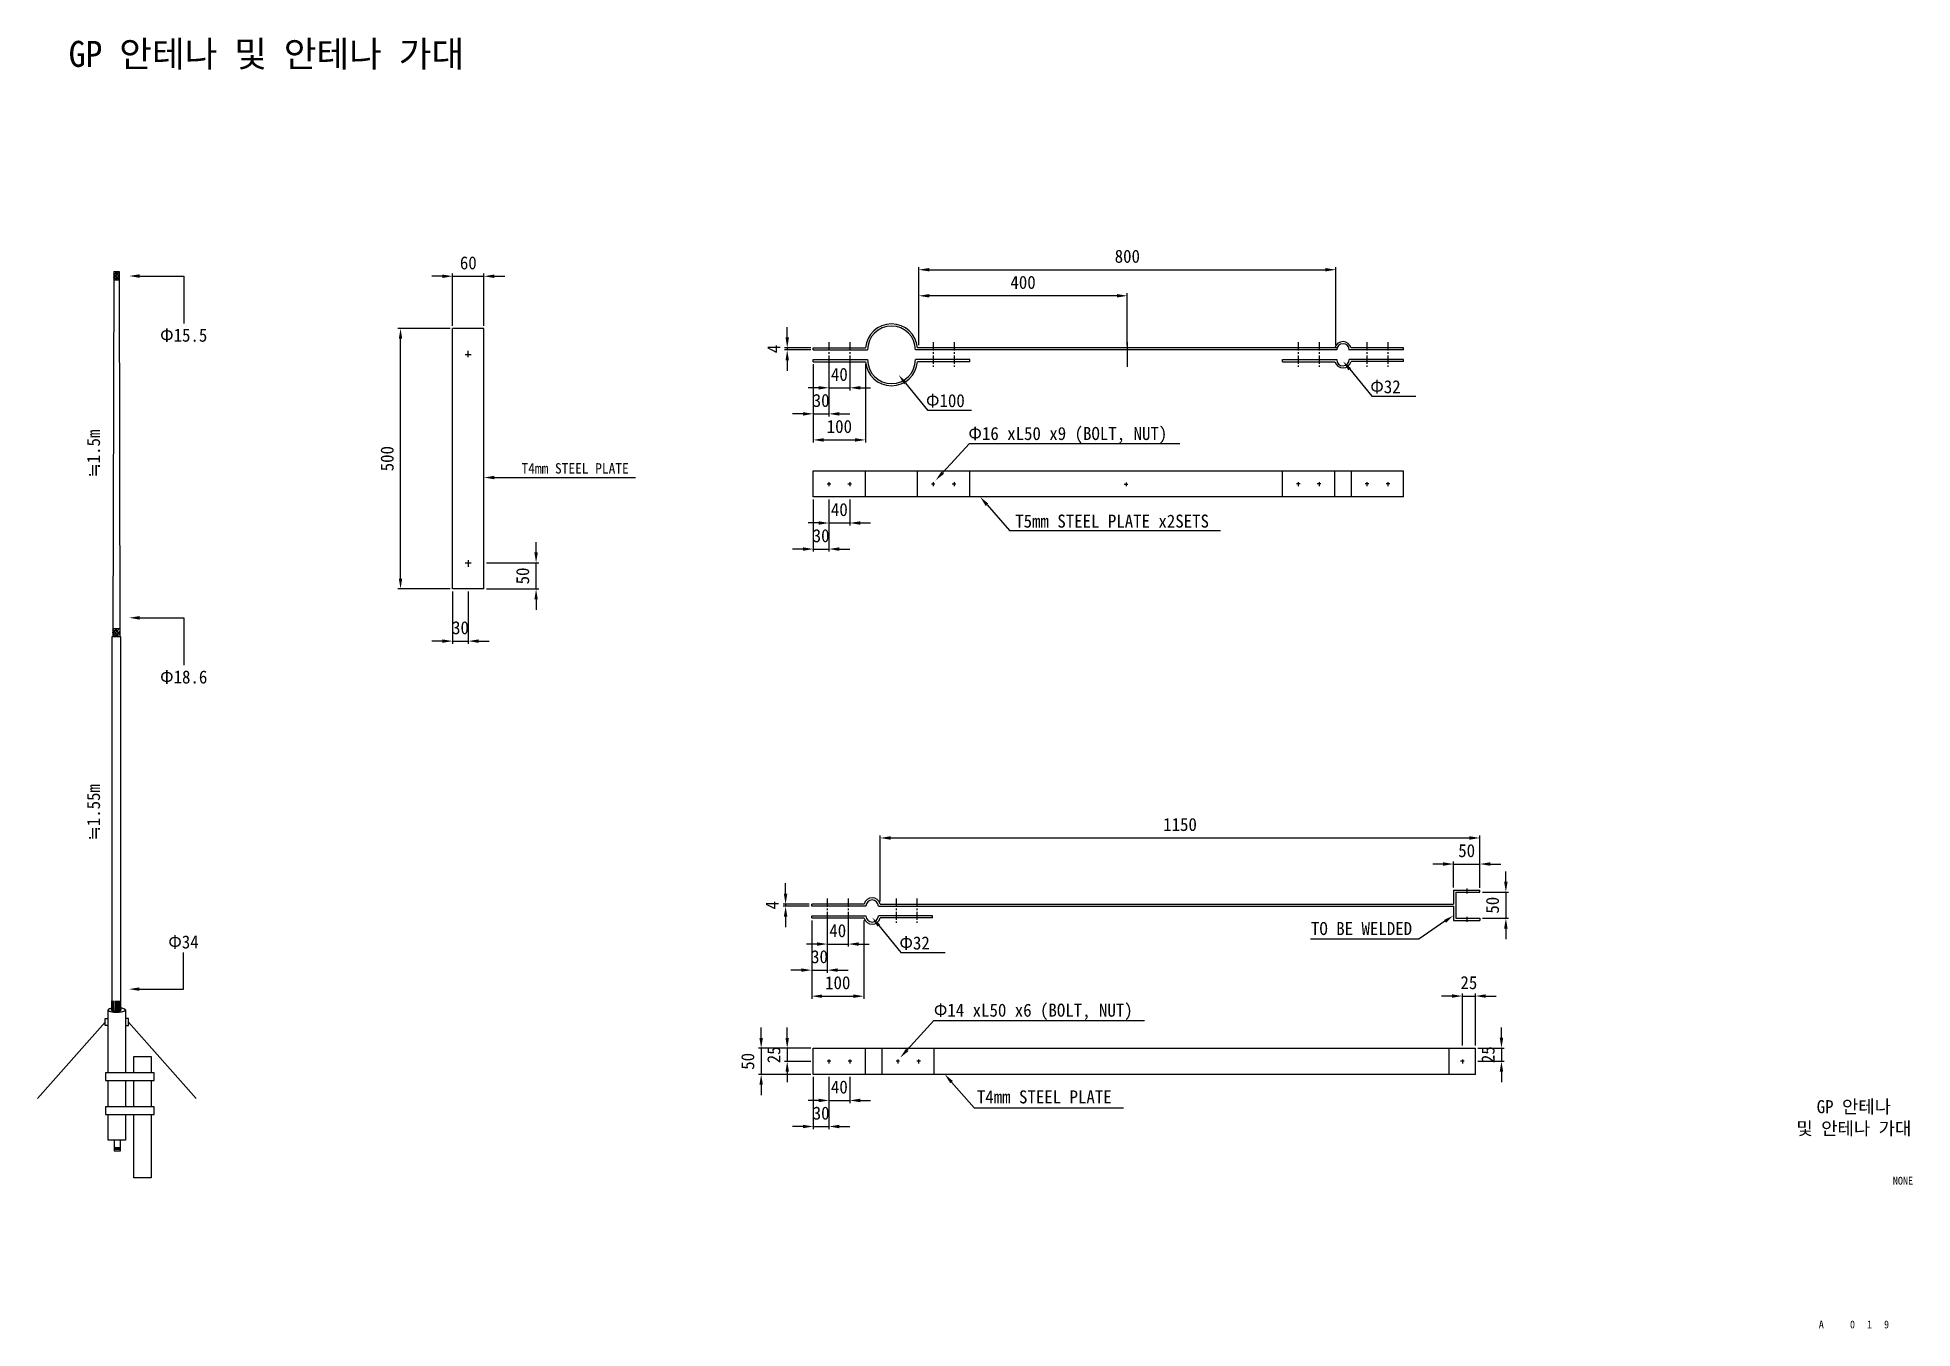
# Model space of a CAD drawing. Extents: x 41 to 401, y 14 to 261.
import ezdxf
from ezdxf.enums import TextEntityAlignment as Align

# ---------------------------------------------------------------- set-up
doc = ezdxf.new("R2010")
doc.units = 0
doc.linetypes.add('CENTER', pattern=[50.8, 31.75, -6.35, 6.35, -6.35])
doc.linetypes.add('HIDDEN', pattern=[9.525, 6.35, -3.175])
doc.layers.get('0').update_dxf_attribs({"linetype": 'CONTINUOUS'})
doc.layers.get('DEFPOINTS').update_dxf_attribs({"linetype": 'CONTINUOUS'})
for name, color, linetype in [('dim', 6, 'CONTINUOUS'), ('line', 7, 'CONTINUOUS'), ('txt', 7, 'CONTINUOUS')]:
    doc.layers.add(name, color=color, linetype=linetype)
doc.styles.add('style', font='')
doc.styles.add('style1', font='')
doc.styles.get('style').set_extended_font_data('GulimChe')
doc.styles.get('style1').set_extended_font_data('GulimChe')
doc.dimstyles.get("Standard").update_dxf_attribs({"dimtxt": 2.5, "dimasz": 2, "dimexe": 0.5, "dimexo": 0.5, "dimgap": 1, "dimtad": 0, "dimdec": 0, "dimlfac": 10, "dimrnd": 1, "dimdsep": 46, "dimtxsty": 'style1', "dimcen": 2.5, "dimclrd": 256, "dimclre": 256, "dimclrt": 256, "dimadec": 0, "dimazin": 0, "dimtfac": 1, "dimtdec": 0, "dimtix": 1, "dimtmove": 0, "dimatfit": 3, "dimfxl": 1, "dimtvp": 1, "dimtolj": 1, "dimtzin": 0, "dimlwd": -1, "dimlwe": -1, "dimarcsym": 0})

# ---------------------------------------------------------------- blocks, each defined once
blk = doc.blocks.new('*D1')
at = {"layer": 'DEFPOINTS', "color": 0, "ltscale": 0.5}
for p in [(111.07, 205.38), (121.07, 205.38), (121.07, 155.38)]:
    blk.add_point(p, dxfattribs=at)
at = {"layer": 'dim', "ltscale": 0.5}
for p, q in [((120.57, 205.38), (110.57, 205.38)), ((111.07, 157.38), (111.07, 203.38)), ((120.57, 155.38), (110.57, 155.38))]:
    blk.add_line(p, q, dxfattribs=at)
for points in [[(110.74, 203.38), (111.4, 203.38), (111.07, 205.38)], [(110.74, 157.38), (111.4, 157.38), (111.07, 155.38)]]:
    blk.add_solid(points, dxfattribs=at)
at = {"layer": 'dim', "ltscale": 0.5, "insert": (108.51, 180.38), "char_height": 2.5, "attachment_point": 5, "rotation": 90, "style": 'style1'}
blk.add_mtext('\\A1;500', dxfattribs=at)
blk = doc.blocks.new('*D2')
at = {"layer": 'DEFPOINTS', "color": 0, "ltscale": 0.5}
for p in [(127.07, 215.38), (121.07, 205.38), (127.07, 205.38)]:
    blk.add_point(p, dxfattribs=at)
at = {"layer": 'dim', "ltscale": 0.5}
for p, q in [((121.07, 205.88), (121.07, 215.88)), ((127.07, 205.88), (127.07, 215.88)), ((119.07, 215.38), (117.07, 215.38)), ((121.07, 215.38), (127.07, 215.38)), ((129.07, 215.38), (131.07, 215.38))]:
    blk.add_line(p, q, dxfattribs=at)
for points in [[(119.07, 215.71), (119.07, 215.04), (121.07, 215.38)], [(129.07, 215.71), (129.07, 215.04), (127.07, 215.38)]]:
    blk.add_solid(points, dxfattribs=at)
at = {"layer": 'dim', "ltscale": 0.5, "insert": (124.07, 217.93), "char_height": 2.5, "attachment_point": 5, "style": 'style1'}
blk.add_mtext('\\A1;60', dxfattribs=at)
blk = doc.blocks.new('*D3')
at = {"layer": 'DEFPOINTS', "color": 0, "ltscale": 0.5}
for p in [(121.07, 155.38), (124.07, 155.38), (124.07, 145.38)]:
    blk.add_point(p, dxfattribs=at)
at = {"layer": 'dim', "ltscale": 0.5}
for p, q in [((121.07, 154.88), (121.07, 144.88)), ((124.07, 154.88), (124.07, 144.88)), ((119.07, 145.38), (117.07, 145.38)), ((121.07, 145.38), (124.07, 145.38)), ((126.07, 145.38), (128.07, 145.38))]:
    blk.add_line(p, q, dxfattribs=at)
for points in [[(119.07, 145.71), (119.07, 145.04), (121.07, 145.38)], [(126.07, 145.71), (126.07, 145.04), (124.07, 145.38)]]:
    blk.add_solid(points, dxfattribs=at)
at = {"layer": 'dim', "ltscale": 0.5, "insert": (122.57, 147.93), "char_height": 2.5, "attachment_point": 5, "style": 'style1'}
blk.add_mtext('\\A1;30', dxfattribs=at)
blk = doc.blocks.new('*D4')
at = {"layer": 'DEFPOINTS', "color": 0, "ltscale": 0.5}
for p in [(127.07, 160.38), (137.07, 160.38), (127.07, 155.38)]:
    blk.add_point(p, dxfattribs=at)
at = {"layer": 'dim', "ltscale": 0.5}
for p, q in [((137.07, 162.38), (137.07, 164.38)), ((127.57, 160.38), (137.57, 160.38)), ((137.07, 155.38), (137.07, 160.38)), ((127.57, 155.38), (137.57, 155.38)), ((137.07, 153.38), (137.07, 151.38))]:
    blk.add_line(p, q, dxfattribs=at)
for points in [[(136.74, 162.38), (137.4, 162.38), (137.07, 160.38)], [(136.74, 153.38), (137.4, 153.38), (137.07, 155.38)]]:
    blk.add_solid(points, dxfattribs=at)
at = {"layer": 'dim', "ltscale": 0.5, "insert": (134.51, 157.88), "char_height": 2.5, "attachment_point": 5, "rotation": 90, "style": 'style1'}
blk.add_mtext('\\A1;50', dxfattribs=at)
blk = doc.blocks.new('*D5')
at = {"layer": 'DEFPOINTS', "color": 0, "ltscale": 0.5}
for p in [(190.24, 201.63), (185.24, 201.23), (190.24, 201.23)]:
    blk.add_point(p, dxfattribs=at)
at = {"layer": 'dim', "ltscale": 0.5}
for p, q in [((185.24, 203.63), (185.24, 205.63)), ((189.74, 201.63), (184.74, 201.63)), ((185.24, 201.63), (185.24, 201.23)), ((189.74, 201.23), (184.74, 201.23)), ((185.24, 199.23), (185.24, 197.23))]:
    blk.add_line(p, q, dxfattribs=at)
for points in [[(184.91, 203.63), (185.57, 203.63), (185.24, 201.63)], [(184.91, 199.23), (185.57, 199.23), (185.24, 201.23)]]:
    blk.add_solid(points, dxfattribs=at)
at = {"layer": 'dim', "ltscale": 0.5, "insert": (182.68, 201.43), "char_height": 2.5, "attachment_point": 5, "rotation": 90, "style": 'style1'}
blk.add_mtext('\\A1;4', dxfattribs=at)
blk = doc.blocks.new('*D6')
at = {"layer": 'DEFPOINTS', "color": 0, "ltscale": 0.5}
for p in [(193.24, 198.98), (197.24, 198.98), (197.24, 193.98)]:
    blk.add_point(p, dxfattribs=at)
at = {"layer": 'dim', "ltscale": 0.5}
for p, q in [((193.24, 198.48), (193.24, 193.48)), ((197.24, 198.48), (197.24, 193.48)), ((191.24, 193.98), (189.24, 193.98)), ((193.24, 193.98), (197.24, 193.98)), ((199.24, 193.98), (201.24, 193.98))]:
    blk.add_line(p, q, dxfattribs=at)
for points in [[(191.24, 194.31), (191.24, 193.64), (193.24, 193.98)], [(199.24, 194.31), (199.24, 193.64), (197.24, 193.98)]]:
    blk.add_solid(points, dxfattribs=at)
at = {"layer": 'dim', "ltscale": 0.5, "insert": (195.24, 196.54), "char_height": 2.5, "attachment_point": 5, "style": 'style1'}
blk.add_mtext('\\A1;40', dxfattribs=at)
blk = doc.blocks.new('*D7')
at = {"layer": 'DEFPOINTS', "color": 0, "ltscale": 0.5}
for p in [(190.24, 198.98), (193.24, 198.98), (193.24, 188.98)]:
    blk.add_point(p, dxfattribs=at)
at = {"layer": 'dim', "ltscale": 0.5}
for p, q in [((190.24, 198.48), (190.24, 188.48)), ((193.24, 198.48), (193.24, 188.48)), ((188.24, 188.98), (186.24, 188.98)), ((190.24, 188.98), (193.24, 188.98)), ((195.24, 188.98), (197.24, 188.98))]:
    blk.add_line(p, q, dxfattribs=at)
for points in [[(188.24, 189.31), (188.24, 188.64), (190.24, 188.98)], [(195.24, 189.31), (195.24, 188.64), (193.24, 188.98)]]:
    blk.add_solid(points, dxfattribs=at)
at = {"layer": 'dim', "ltscale": 0.5, "insert": (191.74, 191.53), "char_height": 2.5, "attachment_point": 5, "style": 'style1'}
blk.add_mtext('\\A1;30', dxfattribs=at)
blk = doc.blocks.new('*D8')
at = {"layer": 'DEFPOINTS', "color": 0, "ltscale": 0.5}
for p in [(190.24, 198.98), (200.24, 198.98), (200.24, 183.98)]:
    blk.add_point(p, dxfattribs=at)
at = {"layer": 'dim', "ltscale": 0.5}
for p, q in [((190.24, 198.48), (190.24, 183.48)), ((200.24, 198.48), (200.24, 183.48)), ((192.24, 183.98), (198.24, 183.98))]:
    blk.add_line(p, q, dxfattribs=at)
for points in [[(192.24, 184.31), (192.24, 183.64), (190.24, 183.98)], [(198.24, 184.31), (198.24, 183.64), (200.24, 183.98)]]:
    blk.add_solid(points, dxfattribs=at)
at = {"layer": 'dim', "ltscale": 0.5, "insert": (195.24, 186.54), "char_height": 2.5, "attachment_point": 5, "style": 'style1'}
blk.add_mtext('\\A1;100', dxfattribs=at)
blk = doc.blocks.new('*D9')
at = {"layer": 'DEFPOINTS', "color": 0, "ltscale": 0.5}
for p in [(210.47, 211.63), (210.47, 201.63), (250.47, 201.63)]:
    blk.add_point(p, dxfattribs=at)
at = {"layer": 'dim', "ltscale": 0.5}
for p, q in [((210.47, 202.13), (210.47, 212.13)), ((248.47, 211.63), (212.47, 211.63)), ((250.47, 202.13), (250.47, 212.13))]:
    blk.add_line(p, q, dxfattribs=at)
for points in [[(212.47, 211.96), (212.47, 211.3), (210.47, 211.63)], [(248.47, 211.96), (248.47, 211.3), (250.47, 211.63)]]:
    blk.add_solid(points, dxfattribs=at)
at = {"layer": 'dim', "ltscale": 0.5, "insert": (230.47, 214.19), "char_height": 2.5, "attachment_point": 5, "style": 'style1'}
blk.add_mtext('\\A1;400', dxfattribs=at)
blk = doc.blocks.new('*D10')
at = {"layer": 'DEFPOINTS', "color": 0, "ltscale": 0.5}
for p in [(290.47, 216.63), (210.47, 201.63), (290.47, 201.63)]:
    blk.add_point(p, dxfattribs=at)
at = {"layer": 'dim', "ltscale": 0.5}
for p, q in [((210.47, 202.13), (210.47, 217.13)), ((212.47, 216.63), (288.47, 216.63)), ((290.47, 202.13), (290.47, 217.13))]:
    blk.add_line(p, q, dxfattribs=at)
for points in [[(212.47, 216.96), (212.47, 216.3), (210.47, 216.63)], [(288.47, 216.96), (288.47, 216.3), (290.47, 216.63)]]:
    blk.add_solid(points, dxfattribs=at)
at = {"layer": 'dim', "ltscale": 0.5, "insert": (250.47, 219.19), "char_height": 2.5, "attachment_point": 5, "style": 'style1'}
blk.add_mtext('\\A1;800', dxfattribs=at)
blk = doc.blocks.new('*D11')
at = {"layer": 'DEFPOINTS', "color": 0, "ltscale": 0.5}
for p in [(193.24, 173.04), (197.24, 173.04), (197.24, 168.04)]:
    blk.add_point(p, dxfattribs=at)
at = {"layer": 'dim', "ltscale": 0.5}
for p, q in [((193.24, 172.54), (193.24, 167.54)), ((197.24, 172.54), (197.24, 167.54)), ((191.24, 168.04), (189.24, 168.04)), ((193.24, 168.04), (197.24, 168.04)), ((199.24, 168.04), (201.24, 168.04))]:
    blk.add_line(p, q, dxfattribs=at)
for points in [[(191.24, 168.37), (191.24, 167.7), (193.24, 168.04)], [(199.24, 168.37), (199.24, 167.7), (197.24, 168.04)]]:
    blk.add_solid(points, dxfattribs=at)
at = {"layer": 'dim', "ltscale": 0.5, "insert": (195.24, 170.6), "char_height": 2.5, "attachment_point": 5, "style": 'style1'}
blk.add_mtext('\\A1;40', dxfattribs=at)
blk = doc.blocks.new('*D12')
at = {"layer": 'DEFPOINTS', "color": 0, "ltscale": 0.5}
for p in [(190.24, 173.04), (193.24, 173.04), (193.24, 163.04)]:
    blk.add_point(p, dxfattribs=at)
at = {"layer": 'dim', "ltscale": 0.5}
for p, q in [((190.24, 172.54), (190.24, 162.54)), ((193.24, 172.54), (193.24, 162.54)), ((188.24, 163.04), (186.24, 163.04)), ((190.24, 163.04), (193.24, 163.04)), ((195.24, 163.04), (197.24, 163.04))]:
    blk.add_line(p, q, dxfattribs=at)
for points in [[(188.24, 163.37), (188.24, 162.7), (190.24, 163.04)], [(195.24, 163.37), (195.24, 162.7), (193.24, 163.04)]]:
    blk.add_solid(points, dxfattribs=at)
at = {"layer": 'dim', "ltscale": 0.5, "insert": (191.74, 165.59), "char_height": 2.5, "attachment_point": 5, "style": 'style1'}
blk.add_mtext('\\A1;30', dxfattribs=at)
blk = doc.blocks.new('*D13')
at = {"layer": 'DEFPOINTS', "color": 0, "ltscale": 0.5}
for p in [(184.93, 94.51), (189.93, 94.91), (189.93, 94.51)]:
    blk.add_point(p, dxfattribs=at)
at = {"layer": 'dim', "ltscale": 0.5}
for p, q in [((184.93, 96.91), (184.93, 98.91)), ((189.43, 94.91), (184.43, 94.91)), ((189.43, 94.51), (184.43, 94.51)), ((184.93, 94.91), (184.93, 94.51)), ((184.93, 92.51), (184.93, 90.51))]:
    blk.add_line(p, q, dxfattribs=at)
for points in [[(184.59, 96.91), (185.26, 96.91), (184.93, 94.91)], [(184.59, 92.51), (185.26, 92.51), (184.93, 94.51)]]:
    blk.add_solid(points, dxfattribs=at)
at = {"layer": 'dim', "ltscale": 0.5, "insert": (182.36, 94.71), "char_height": 2.5, "attachment_point": 5, "rotation": 90, "style": 'style1'}
blk.add_mtext('\\A1;4', dxfattribs=at)
blk = doc.blocks.new('*D15')
at = {"layer": 'DEFPOINTS', "color": 0, "ltscale": 0.5}
for p in [(189.93, 92.26), (192.93, 92.26), (192.93, 82.26)]:
    blk.add_point(p, dxfattribs=at)
at = {"layer": 'dim', "ltscale": 0.5}
for p, q in [((189.93, 91.76), (189.93, 81.76)), ((192.93, 91.76), (192.93, 81.76)), ((187.93, 82.26), (185.93, 82.26)), ((189.93, 82.26), (192.93, 82.26)), ((194.93, 82.26), (196.93, 82.26))]:
    blk.add_line(p, q, dxfattribs=at)
for points in [[(187.93, 82.59), (187.93, 81.93), (189.93, 82.26)], [(194.93, 82.59), (194.93, 81.93), (192.93, 82.26)]]:
    blk.add_solid(points, dxfattribs=at)
at = {"layer": 'dim', "ltscale": 0.5, "insert": (191.43, 84.82), "char_height": 2.5, "attachment_point": 5, "style": 'style1'}
blk.add_mtext('\\A1;30', dxfattribs=at)
blk = doc.blocks.new('*D14')
at = {"layer": 'DEFPOINTS', "color": 0, "ltscale": 0.5}
for p in [(192.93, 92.26), (196.93, 92.26), (196.93, 87.26)]:
    blk.add_point(p, dxfattribs=at)
at = {"layer": 'dim', "ltscale": 0.5}
for p, q in [((192.93, 91.76), (192.93, 86.76)), ((196.93, 91.76), (196.93, 86.76)), ((190.93, 87.26), (188.93, 87.26)), ((192.93, 87.26), (196.93, 87.26)), ((198.93, 87.26), (200.93, 87.26))]:
    blk.add_line(p, q, dxfattribs=at)
for points in [[(190.93, 87.59), (190.93, 86.93), (192.93, 87.26)], [(198.93, 87.59), (198.93, 86.93), (196.93, 87.26)]]:
    blk.add_solid(points, dxfattribs=at)
at = {"layer": 'dim', "ltscale": 0.5, "insert": (194.93, 89.82), "char_height": 2.5, "attachment_point": 5, "style": 'style1'}
blk.add_mtext('\\A1;40', dxfattribs=at)
blk = doc.blocks.new('*D16')
at = {"layer": 'DEFPOINTS', "color": 0, "ltscale": 0.5}
for p in [(189.93, 92.26), (199.93, 92.26), (199.93, 77.26)]:
    blk.add_point(p, dxfattribs=at)
at = {"layer": 'dim', "ltscale": 0.5}
for p, q in [((189.93, 91.76), (189.93, 76.76)), ((199.93, 91.76), (199.93, 76.76)), ((191.93, 77.26), (197.93, 77.26))]:
    blk.add_line(p, q, dxfattribs=at)
for points in [[(191.93, 77.59), (191.93, 76.93), (189.93, 77.26)], [(197.93, 77.59), (197.93, 76.93), (199.93, 77.26)]]:
    blk.add_solid(points, dxfattribs=at)
at = {"layer": 'dim', "ltscale": 0.5, "insert": (194.93, 79.83), "char_height": 2.5, "attachment_point": 5, "style": 'style1'}
blk.add_mtext('\\A1;100', dxfattribs=at)
blk = doc.blocks.new('*D17')
at = {"layer": 'DEFPOINTS', "color": 0, "ltscale": 0.5}
for p in [(318.08, 107.61), (318.08, 97.52), (203.08, 94.91)]:
    blk.add_point(p, dxfattribs=at)
at = {"layer": 'dim', "ltscale": 0.5}
for p, q in [((203.08, 95.41), (203.08, 108.11)), ((318.08, 98.02), (318.08, 108.11)), ((205.08, 107.61), (316.08, 107.61))]:
    blk.add_line(p, q, dxfattribs=at)
for points in [[(205.08, 107.95), (205.08, 107.28), (203.08, 107.61)], [(316.08, 107.95), (316.08, 107.28), (318.08, 107.61)]]:
    blk.add_solid(points, dxfattribs=at)
at = {"layer": 'dim', "ltscale": 0.5, "insert": (260.58, 110.18), "char_height": 2.5, "attachment_point": 5, "style": 'style1'}
blk.add_mtext('\\A1;1150', dxfattribs=at)
blk = doc.blocks.new('*D18')
at = {"layer": 'DEFPOINTS', "color": 0, "ltscale": 0.5}
for p in [(318.08, 102.61), (313.05, 97.61), (318.08, 97.61)]:
    blk.add_point(p, dxfattribs=at)
at = {"layer": 'dim', "ltscale": 0.5}
for p, q in [((311.05, 102.61), (309.05, 102.61)), ((313.05, 98.11), (313.05, 103.11)), ((313.05, 102.61), (318.08, 102.61)), ((318.08, 98.11), (318.08, 103.11)), ((320.08, 102.61), (322.08, 102.61))]:
    blk.add_line(p, q, dxfattribs=at)
for points in [[(311.05, 102.95), (311.05, 102.28), (313.05, 102.61)], [(320.08, 102.95), (320.08, 102.28), (318.08, 102.61)]]:
    blk.add_solid(points, dxfattribs=at)
at = {"layer": 'dim', "ltscale": 0.5, "insert": (315.56, 105.17), "char_height": 2.5, "attachment_point": 5, "style": 'style1'}
blk.add_mtext('\\A1;50', dxfattribs=at)
blk = doc.blocks.new('*D19')
at = {"layer": 'DEFPOINTS', "color": 0, "ltscale": 0.5}
for p in [(318.08, 97.21), (318.08, 92.21), (323.08, 92.21)]:
    blk.add_point(p, dxfattribs=at)
at = {"layer": 'dim', "ltscale": 0.5}
for p, q in [((323.08, 99.21), (323.08, 101.21)), ((318.58, 97.21), (323.58, 97.21)), ((323.08, 97.21), (323.08, 92.21)), ((318.58, 92.21), (323.58, 92.21)), ((323.08, 90.21), (323.08, 88.21))]:
    blk.add_line(p, q, dxfattribs=at)
for points in [[(322.74, 99.21), (323.41, 99.21), (323.08, 97.21)], [(322.74, 90.21), (323.41, 90.21), (323.08, 92.21)]]:
    blk.add_solid(points, dxfattribs=at)
at = {"layer": 'dim', "ltscale": 0.5, "insert": (320.52, 94.71), "char_height": 2.5, "attachment_point": 5, "rotation": 90, "style": 'style1'}
blk.add_mtext('\\A1;50', dxfattribs=at)
blk = doc.blocks.new('*D21')
at = {"layer": 'DEFPOINTS', "color": 0, "ltscale": 0.5}
for p in [(193.24, 62.26), (197.24, 62.26), (197.24, 57.26)]:
    blk.add_point(p, dxfattribs=at)
at = {"layer": 'dim', "ltscale": 0.5}
for p, q in [((193.24, 61.76), (193.24, 56.76)), ((197.24, 61.76), (197.24, 56.76)), ((191.24, 57.26), (189.24, 57.26)), ((193.24, 57.26), (197.24, 57.26)), ((199.24, 57.26), (201.24, 57.26))]:
    blk.add_line(p, q, dxfattribs=at)
for points in [[(191.24, 57.59), (191.24, 56.92), (193.24, 57.26)], [(199.24, 57.59), (199.24, 56.92), (197.24, 57.26)]]:
    blk.add_solid(points, dxfattribs=at)
at = {"layer": 'dim', "ltscale": 0.5, "insert": (195.24, 59.82), "char_height": 2.5, "attachment_point": 5, "style": 'style1'}
blk.add_mtext('\\A1;40', dxfattribs=at)
blk = doc.blocks.new('*D20')
at = {"layer": 'DEFPOINTS', "color": 0, "ltscale": 0.5}
for p in [(190.24, 62.26), (193.24, 62.26), (193.24, 52.26)]:
    blk.add_point(p, dxfattribs=at)
at = {"layer": 'dim', "ltscale": 0.5}
for p, q in [((190.24, 61.76), (190.24, 51.76)), ((193.24, 61.76), (193.24, 51.76)), ((188.24, 52.26), (186.24, 52.26)), ((190.24, 52.26), (193.24, 52.26)), ((195.24, 52.26), (197.24, 52.26))]:
    blk.add_line(p, q, dxfattribs=at)
for points in [[(188.24, 52.59), (188.24, 51.92), (190.24, 52.26)], [(195.24, 52.59), (195.24, 51.92), (193.24, 52.26)]]:
    blk.add_solid(points, dxfattribs=at)
at = {"layer": 'dim', "ltscale": 0.5, "insert": (191.74, 54.81), "char_height": 2.5, "attachment_point": 5, "style": 'style1'}
blk.add_mtext('\\A1;30', dxfattribs=at)
blk = doc.blocks.new('*D22')
at = {"layer": 'DEFPOINTS', "color": 0, "ltscale": 0.5}
for p in [(185.24, 64.76), (190.24, 67.26), (190.24, 64.76)]:
    blk.add_point(p, dxfattribs=at)
at = {"layer": 'dim', "ltscale": 0.5}
for p, q in [((185.24, 69.26), (185.24, 71.26)), ((189.74, 67.26), (184.74, 67.26)), ((189.74, 64.76), (184.74, 64.76)), ((185.24, 67.26), (185.24, 64.76)), ((185.24, 62.76), (185.24, 60.76))]:
    blk.add_line(p, q, dxfattribs=at)
for points in [[(184.91, 69.26), (185.57, 69.26), (185.24, 67.26)], [(184.91, 62.76), (185.57, 62.76), (185.24, 64.76)]]:
    blk.add_solid(points, dxfattribs=at)
at = {"layer": 'dim', "ltscale": 0.5, "insert": (182.68, 66.01), "char_height": 2.5, "attachment_point": 5, "rotation": 90, "style": 'style1'}
blk.add_mtext('\\A1;25', dxfattribs=at)
blk = doc.blocks.new('*D23')
at = {"layer": 'DEFPOINTS', "color": 0, "ltscale": 0.5}
for p in [(190.24, 67.26), (180.24, 62.26), (190.24, 62.26)]:
    blk.add_point(p, dxfattribs=at)
at = {"layer": 'dim', "ltscale": 0.5}
for p, q in [((180.24, 69.26), (180.24, 71.26)), ((189.74, 67.26), (179.74, 67.26)), ((180.24, 67.26), (180.24, 62.26)), ((189.74, 62.26), (179.74, 62.26)), ((180.24, 60.26), (180.24, 58.26))]:
    blk.add_line(p, q, dxfattribs=at)
for points in [[(179.91, 69.26), (180.57, 69.26), (180.24, 67.26)], [(179.91, 60.26), (180.57, 60.26), (180.24, 62.26)]]:
    blk.add_solid(points, dxfattribs=at)
at = {"layer": 'dim', "ltscale": 0.5, "insert": (177.68, 64.76), "char_height": 2.5, "attachment_point": 5, "rotation": 90, "style": 'style1'}
blk.add_mtext('\\A1;50', dxfattribs=at)
blk = doc.blocks.new('*D24')
at = {"layer": 'DEFPOINTS', "color": 0, "ltscale": 0.5}
for p in [(317.23, 77.28), (314.73, 67.28), (317.23, 67.28)]:
    blk.add_point(p, dxfattribs=at)
at = {"layer": 'dim', "ltscale": 0.5}
for p, q in [((312.73, 77.28), (310.73, 77.28)), ((314.73, 67.78), (314.73, 77.78)), ((314.73, 77.28), (317.23, 77.28)), ((317.23, 67.78), (317.23, 77.78)), ((319.23, 77.28), (321.23, 77.28))]:
    blk.add_line(p, q, dxfattribs=at)
for points in [[(312.73, 77.62), (312.73, 76.95), (314.73, 77.28)], [(319.23, 77.62), (319.23, 76.95), (317.23, 77.28)]]:
    blk.add_solid(points, dxfattribs=at)
at = {"layer": 'dim', "ltscale": 0.5, "insert": (315.98, 79.84), "char_height": 2.5, "attachment_point": 5, "style": 'style1'}
blk.add_mtext('\\A1;25', dxfattribs=at)
blk = doc.blocks.new('*D25')
at = {"layer": 'DEFPOINTS', "color": 0, "ltscale": 0.5}
for p in [(317.23, 67.28), (317.23, 64.77), (322.23, 64.77)]:
    blk.add_point(p, dxfattribs=at)
at = {"layer": 'dim', "ltscale": 0.5}
for p, q in [((322.23, 69.28), (322.23, 71.28)), ((317.73, 67.28), (322.73, 67.28)), ((317.73, 64.77), (322.73, 64.77)), ((322.23, 67.28), (322.23, 64.77)), ((322.23, 62.77), (322.23, 60.77))]:
    blk.add_line(p, q, dxfattribs=at)
for points in [[(321.9, 69.28), (322.56, 69.28), (322.23, 67.28)], [(321.9, 62.77), (322.56, 62.77), (322.23, 64.77)]]:
    blk.add_solid(points, dxfattribs=at)
at = {"layer": 'dim', "ltscale": 0.5, "insert": (319.67, 66.03), "char_height": 2.5, "attachment_point": 5, "rotation": 90, "style": 'style1'}
blk.add_mtext('\\A1;25', dxfattribs=at)

msp = doc.modelspace()

# ---------------------------------------------------------------- linework, layer by layer
for p, q in [((190.24, 178.06), (303.44, 178.06)), ((190.24, 173.04), (190.24, 178.04)), ((220.24, 173.04), (220.24, 178.04)), ((280.24, 173.04), (280.24, 178.04)), ((303.44, 173.04), (303.44, 178.06)), ((303.44, 173.04), (190.24, 173.04)), ((192.88, 175.54), (193.58, 175.54)), ((193.24, 175.85), (193.24, 175.12)), ((196.88, 175.54), (197.58, 175.54)), ((197.24, 175.85), (197.24, 175.12)), ((212.88, 175.54), (213.58, 175.54)), ((213.24, 175.85), (213.24, 175.12)), ((216.88, 175.54), (217.58, 175.54)), ((217.24, 175.85), (217.24, 175.12)), ((249.88, 175.5), (250.58, 175.5)), ((250.24, 175.82), (250.24, 175.09)), ((283.6, 175.54), (282.91, 175.54)), ((283.24, 175.85), (283.24, 175.12)), ((287.6, 175.54), (286.91, 175.54)), ((287.24, 175.85), (287.24, 175.12)), ((296.8, 175.54), (296.11, 175.54)), ((296.44, 175.85), (296.44, 175.12)), ((300.8, 175.54), (300.11, 175.54)), ((300.44, 175.85), (300.44, 175.12)), ((313.05, 97.61), (318.08, 97.61)), ((313.05, 97.61), (313.05, 94.91)), ((313.45, 97.21), (318.08, 97.21)), ((313.45, 97.21), (313.45, 92.21)), ((315.58, 97.9), (315.58, 96.95)), ((318.08, 98.21), (318.08, 100)), ((318.08, 97.21), (318.08, 97.61)), ((313.05, 94.51), (313.05, 91.81)), ((313.05, 91.81), (318.08, 91.81)), ((313.45, 92.21), (318.08, 92.21)), ((315.58, 92.48), (315.58, 91.53)), ((318.08, 92.21), (318.08, 91.81)), ((190.24, 67.28), (317.23, 67.28)), ((190.24, 62.26), (190.24, 67.26)), ((193.6, 64.78), (192.91, 64.78)), ((193.24, 65.1), (193.24, 64.37)), ((197.6, 64.78), (196.91, 64.78)), ((197.24, 65.1), (197.24, 64.37)), ((206.8, 64.78), (206.11, 64.78)), ((206.44, 65.1), (206.44, 64.37)), ((210.8, 64.78), (210.11, 64.78)), ((210.44, 65.1), (210.44, 64.37)), ((213.44, 62.28), (213.44, 67.31)), ((315.09, 64.78), (314.39, 64.78)), ((314.73, 65.1), (314.73, 64.37)), ((317.23, 62.26), (317.23, 67.28)), ((317.23, 62.26), (190.24, 62.26)), ((221.07, 55.82), (249.71, 55.82)), ((63.25, 42.44), (59.9, 42.44))]:
    msp.add_line(p, q)
at = {"linetype": 'HIDDEN'}
for p, q in [((200.24, 173.04), (200.24, 178.04)), ((210.24, 173.04), (210.24, 178.04)), ((290.24, 173.04), (290.24, 178.04)), ((293.44, 173.04), (293.44, 178.04)), ((200.24, 62.28), (200.24, 67.28)), ((203.44, 62.28), (203.44, 67.28)), ((312.23, 62.26), (312.23, 67.28))]:
    msp.add_line(p, q, dxfattribs=at)
at = {"layer": 'dim', "ltscale": 0.5}
for p, q in [((61.02, 215.42), (69.48, 215.42)), ((207.9, 194.86), (212.15, 189.68)), ((293.12, 197.53), (297.37, 192.34)), ((297.37, 192.34), (305.83, 192.34)), ((212.15, 189.68), (220.61, 189.68)), ((215.06, 177.7), (220.18, 183.32)), ((220.18, 183.32), (260.54, 183.32)), ((129.07, 176.76), (156.15, 176.76)), ((223.56, 171.53), (227.87, 166.57)), ((227.87, 166.57), (268.36, 166.57)), ((61.02, 149.85), (69.48, 149.85)), ((202.8, 90.81), (207.05, 85.63)), ((311.4, 91.62), (306.41, 88.18)), ((306.41, 88.18), (285.59, 88.18)), ((207.05, 85.63), (215.51, 85.63)), ((60.99, 78.62), (69.44, 78.62)), ((208.26, 66.95), (213.38, 72.57)), ((213.38, 72.57), (253.74, 72.57)), ((216.76, 60.77), (221.07, 55.82))]:
    msp.add_line(p, q, dxfattribs=at)
at = {"layer": 'dim'}
for p, q in [((69.48, 215.42), (69.48, 206.32)), ((69.48, 149.85), (69.48, 140.75)), ((69.44, 78.62), (69.44, 85.67))]:
    msp.add_line(p, q, dxfattribs=at)
at = {"layer": 'dim', "color": 0, "ltscale": 0.5}
for p, q in [((303.44, 201.23), (303.44, 201.63)), ((220.24, 198.98), (220.24, 199.38)), ((280.24, 198.98), (280.24, 199.38)), ((303.44, 199), (303.44, 199.4)), ((189.93, 94.51), (189.93, 94.91)), ((202.73, 94.51), (313.05, 94.51)), ((203.08, 94.91), (313.05, 94.91)), ((189.93, 92.26), (189.93, 92.66)), ((213.13, 92.28), (213.13, 92.68))]:
    msp.add_line(p, q, dxfattribs=at)
for centre, radius, start, end in [((205.24, 201.23), 5, 4.5886, 175.4114), ((205.24, 201.23), 4.6, 360, 180), ((291.84, 201.24), 1.6, 14.011, 165.0562), ((291.84, 201.24), 1.2, 359.3979, 179.3979), ((205.24, 199.38), 5, 184.5886, 355.4114), ((205.24, 199.38), 4.6, 180, 0), ((291.84, 199.39), 1.6, 194.9438, 345.989), ((291.84, 199.39), 1.2, 180.6021, 0.6021), ((201.53, 94.53), 1.6, 14.011, 165.0562), ((201.53, 94.53), 1.2, 359.3979, 179.3979), ((201.53, 92.67), 1.6, 194.9438, 345.989), ((201.53, 92.67), 1.2, 180.6021, 0.6021)]:
    msp.add_arc(centre, radius, start, end, dxfattribs=at)
at = {"layer": 'dim', "ltscale": 0.5}
for points in [[(61.02, 215.08), (61.02, 215.75), (59.02, 215.42)], [(292.86, 197.31), (293.38, 197.74), (291.85, 199.07)], [(207.64, 194.65), (208.16, 195.07), (206.63, 196.41)], [(129.07, 176.43), (129.07, 177.09), (127.07, 176.76)], [(215.3, 177.47), (214.81, 177.92), (213.71, 176.22)], [(223.31, 171.31), (223.81, 171.75), (222.25, 173.04)], [(61.02, 149.51), (61.02, 150.18), (59.02, 149.85)], [(202.55, 90.6), (203.06, 91.02), (201.54, 92.36)], [(311.21, 91.89), (311.59, 91.34), (313.05, 92.75)], [(60.99, 78.28), (60.99, 78.95), (58.99, 78.62)], [(208.5, 66.72), (208.01, 67.17), (206.91, 65.47)], [(216.51, 60.55), (217.01, 60.99), (215.45, 62.28)]]:
    msp.add_solid(points, dxfattribs=at)
at = {"layer": 'line'}
for p, q in [((56.06, 216.32), (55.89, 146.25)), ((56.05, 215.02), (57.11, 216.27)), ((56.05, 214.94), (57.12, 216.21)), ((56.06, 215.57), (56.72, 216.31)), ((56.06, 216.31), (57.11, 216.31)), ((57.01, 214.67), (56.06, 215.85)), ((56.07, 215.65), (56.65, 216.31)), ((57.08, 214.67), (56.07, 215.92)), ((57.13, 215.33), (56.36, 216.31)), ((57.13, 215.39), (56.42, 216.31)), ((57.12, 216.31), (57.22, 146.28)), ((56.56, 214.67), (56.06, 215.32)), ((56.5, 214.67), (56.06, 215.25)), ((56.06, 214.67), (57.12, 214.67)), ((56.4, 214.67), (57.12, 215.5)), ((56.47, 214.67), (57.12, 215.43)), ((121.07, 155.38), (121.07, 205.38)), ((127.07, 205.38), (121.07, 205.38)), ((127.07, 155.38), (127.07, 205.38)), ((190.24, 201.63), (200.26, 201.63)), ((190.24, 201.23), (190.24, 201.63)), ((290.71, 201.63), (210.22, 201.63)), ((303.44, 201.63), (293.39, 201.63)), ((123.45, 200.38), (124.64, 200.38)), ((124.07, 199.83), (124.07, 201.09)), ((190.24, 201.23), (200.64, 201.23)), ((190.24, 198.98), (190.24, 199.38)), ((190.24, 199.38), (200.64, 199.38)), ((190.24, 198.98), (200.26, 198.98)), ((290.64, 201.23), (209.84, 201.23)), ((220.24, 199.38), (209.84, 199.38)), ((220.24, 198.98), (210.22, 198.98)), ((280.24, 199.38), (290.64, 199.38)), ((280.24, 198.98), (290.29, 198.98)), ((303.44, 201.23), (293.04, 201.23)), ((303.44, 199.4), (293.04, 199.4)), ((303.44, 199), (293.39, 199)), ((123.45, 160.38), (124.64, 160.38)), ((124.07, 160.92), (124.07, 159.66)), ((127.07, 155.38), (121.07, 155.38)), ((55.9, 146.93), (56.7, 147.81)), ((55.9, 146.39), (57.19, 147.8)), ((55.9, 146.46), (57.14, 147.8)), ((56.98, 146.26), (55.9, 147.55)), ((55.91, 147.81), (57.19, 147.81)), ((55.91, 147.01), (56.63, 147.81)), ((57.03, 146.26), (55.91, 147.61)), ((57.21, 146.64), (56.28, 147.8)), ((57.22, 146.71), (56.33, 147.8)), ((55.69, 146.23), (55.69, 76.22)), ((57.45, 146.23), (55.71, 146.23)), ((57.42, 146.23), (55.77, 146.23)), ((56.55, 146.26), (55.89, 147)), ((56.49, 146.26), (55.89, 146.93)), ((56.39, 146.26), (57.21, 147.21)), ((56.46, 146.26), (57.21, 147.14)), ((57.44, 76.2), (57.44, 146.23)), ((199.98, 94.91), (189.93, 94.91)), ((200.33, 94.51), (189.93, 94.51)), ((189.93, 92.66), (200.33, 92.66)), ((189.93, 92.26), (199.98, 92.26)), ((213.13, 92.68), (202.73, 92.68)), ((213.13, 92.28), (203.08, 92.28)), ((55.68, 74.56), (55.68, 76.36)), ((55.83, 74.49), (55.83, 76.36)), ((56.1, 74.47), (56.1, 76.36)), ((56.39, 74.44), (56.39, 76.36)), ((56.52, 74.43), (56.52, 76.36)), ((56.81, 74.45), (56.81, 76.36)), ((56.94, 74.45), (56.94, 76.36)), ((57.15, 74.48), (57.15, 76.36)), ((57.43, 74.63), (57.43, 76.36)), ((54.41, 72.26), (41.44, 57.66)), ((54.39, 72.98), (54.94, 72.98)), ((54.39, 71.65), (54.39, 72.98)), ((54.97, 62.53), (54.97, 74.61)), ((58.32, 74.61), (58.32, 62.53)), ((58.9, 72.98), (58.35, 72.98)), ((58.9, 71.65), (58.9, 72.98)), ((58.91, 72.26), (71.88, 57.66)), ((54.94, 71.65), (54.39, 71.65)), ((58.35, 71.65), (58.9, 71.65)), ((59.9, 65.72), (63.25, 65.72)), ((59.9, 62.53), (59.9, 65.72)), ((63.25, 65.72), (63.25, 62.53)), ((63.84, 62.53), (54.5, 62.53)), ((54.5, 62.53), (54.5, 61.08)), ((63.84, 61.07), (63.84, 62.53)), ((54.5, 61.08), (54.96, 61.08)), ((54.63, 61.07), (63.84, 61.07)), ((54.97, 56), (54.97, 61.07)), ((58.32, 61.07), (58.32, 56)), ((59.9, 56), (59.9, 61.07)), ((63.25, 61.07), (63.25, 56)), ((63.84, 56), (54.5, 56)), ((54.5, 56), (54.5, 54.54)), ((54.5, 54.55), (63.84, 54.55)), ((54.97, 49.65), (54.97, 54.55)), ((58.32, 54.55), (58.32, 49.65)), ((59.9, 42.44), (59.9, 54.55)), ((63.25, 54.55), (63.25, 42.44)), ((63.84, 54.55), (63.84, 56)), ((58.32, 49.65), (54.97, 49.65)), ((56.14, 49.64), (56.14, 47.62)), ((56.14, 47.62), (57.39, 47.62)), ((56.15, 48.21), (57.4, 48.21)), ((56.15, 48.05), (57.4, 48.05)), ((56.15, 47.89), (57.4, 47.89)), ((57.39, 47.62), (57.39, 49.64))]:
    msp.add_line(p, q, dxfattribs=at)
at = {"layer": 'line', "linetype": 'CENTER', "ltscale": 0.05}
for p, q in [((193.24, 202.7), (193.24, 198)), ((197.24, 202.7), (197.24, 198)), ((213.24, 202.7), (213.24, 198)), ((217.24, 202.7), (217.24, 198)), ((283.24, 202.7), (283.24, 198)), ((287.24, 202.7), (287.24, 198)), ((296.44, 202.73), (296.44, 198.02)), ((300.44, 202.73), (300.44, 198.02)), ((192.93, 95.99), (192.93, 91.28)), ((196.93, 95.99), (196.93, 91.28)), ((206.13, 96.01), (206.13, 91.31)), ((210.13, 96.01), (210.13, 91.31))]:
    msp.add_line(p, q, dxfattribs=at)
at = {"layer": 'line', "linetype": 'HIDDEN'}
msp.add_line((250.47, 202.7), (250.47, 198), dxfattribs=at)
at = {"layer": 'line'}
for points in [[(55.58, 74.93, 0.009295), (55.45, 74.9, 0.075023), (55.04, 74.73, 0.261904), (54.97, 74.61, 0.261904), (55.04, 74.49, 0.075023), (55.45, 74.32, 0.035701), (55.94, 74.23, 0.025986), (56.62, 74.2, 0.025986)], [(55.54, 74.75, 0.192891), (55.6, 74.63, 0.097256), (55.83, 74.48, 0.056022), (56.13, 74.45, 0.041168), (56.53, 74.42, 0.041875)], [(55.94, 74.99, 0.000609), (55.93, 74.99, 0.075023)], [(56.22, 74.99, 0.000609), (56.21, 74.99, 0.075023)], [(56.5, 74.99, 0.000609), (56.49, 74.99, 0.075023)], [(56.53, 74.42, 0.041168), (56.93, 74.45, 0.056022), (57.22, 74.48, 0.097256), (57.46, 74.63, 0.19364), (57.51, 74.75, 0.206634)], [(56.62, 74.2, 0.025986), (57.3, 74.23, 0.035701), (57.78, 74.32, 0.07122), (58.22, 74.49, 0.261904), (58.29, 74.61, 0.261904), (58.22, 74.73, 0.07122), (57.78, 74.9, 0.019171), (57.52, 74.96, 0.025986)], [(56.78, 74.99, 0.000609), (56.77, 74.99, 0.075023)], [(56.92, 74.99, 0.000609), (56.91, 74.99, 0.075023)], [(57.2, 74.99, 0.000609), (57.19, 74.99, 0.075023)], [(57.46, 74.97, 0.000136), (57.46, 74.97, 0.025986)], [(57.48, 74.99, 0.000609), (57.47, 74.99, 0.075023)]]:
    msp.add_lwpolyline(points, format="xyb", dxfattribs=at)
for p in [(55.9, 147), (57.22, 147.11)]:
    msp.add_point(p, dxfattribs=at)

# ---------------------------------------------------------------- texts
at = {"style": 'style'}
for s, p in [('NONE', (399.24, 41.86)), ('A', (383.58, 14.28)), ('0', (389.56, 14.28)), ('1', (392.82, 14.28)), ('9', (396.09, 14.28))]:
    msp.add_text(s, height=1.5, dxfattribs=at).set_placement(p, align=Align.MIDDLE_CENTER)
at = {"insert": (389.82, 53.85), "char_height": 2.5, "width": 34.7927, "attachment_point": 5, "style": 'style'}
msp.add_mtext('GP 안테나\\P및 안테나 가대', dxfattribs=at)
at = {"layer": 'dim', "style": 'style1'}
for s, p in [('Φ15.5', (69.48, 205.32)), ('Φ18.6', (69.48, 139.75))]:
    msp.add_text(s, height=2.5, dxfattribs=at).set_placement(p, align=Align.TOP_CENTER)
at = {"layer": 'dim', "ltscale": 0.5, "style": 'style1'}
for s, height, p in [('Φ32', 2.5, (297.07, 192.93)), ('Φ100', 2.5, (211.85, 190.27)), ('Φ16 xL50 x9 (BOLT, NUT)', 2.5, (219.99, 183.96)), ('T4mm STEEL PLATE', 1.9892, (134.27, 177.53)), ('T5mm STEEL PLATE x2SETS', 2.5, (228.97, 167.15)), ('Φ32', 2.5, (206.76, 86.22))]:
    msp.add_text(s, height=height, dxfattribs=at).set_placement(p)
at = {"layer": 'dim', "style": 'style1'}
for s, p in [('TO BE WELDED', (285.7, 88.99)), ('Φ14 xL50 x6 (BOLT, NUT)', (213.36, 73.33)), ('T4mm STEEL PLATE', (221.62, 56.69))]:
    msp.add_text(s, height=2.5, dxfattribs=at).set_placement(p)
msp.add_text('Φ34', height=2.5, dxfattribs=at).set_placement((69.44, 85.67), align=Align.BOTTOM_CENTER)
at = {"layer": 'txt', "style": 'style1'}
msp.add_text('GP 안테나 및 안테나 가대', height=5, dxfattribs=at).set_placement((47.42, 255.54))
for s, p in [('≒1.5m', (53.43, 176.75)), ('≒1.55m', (53.43, 107.14))]:
    msp.add_text(s, height=2.5, rotation=90, dxfattribs=at).set_placement(p)

# ---------------------------------------------------------------- dimensions: what is measured, and where the dimension line sits
at = {"layer": 'dim', "color": 0, "ltscale": 0.5}
for base, p1, p2, picture, middle in [((127.07, 215.38), (121.07, 205.38), (127.07, 205.38), '*D2', (124.07, 217.93)), ((290.47, 216.63), (210.47, 201.63), (290.47, 201.63), '*D10', (250.47, 219.19)), ((210.47, 211.63), (250.47, 201.63), (210.47, 201.63), '*D9', (230.47, 214.19)), ((193.24, 188.98), (190.24, 198.98), (193.24, 198.98), '*D7', (191.74, 191.53)), ((197.24, 193.98), (193.24, 198.98), (197.24, 198.98), '*D6', (195.24, 196.54)), ((200.24, 183.98), (190.24, 198.98), (200.24, 198.98), '*D8', (195.24, 186.54)), ((193.24, 163.04), (190.24, 173.04), (193.24, 173.04), '*D12', (191.74, 165.59)), ((197.24, 168.04), (193.24, 173.04), (197.24, 173.04), '*D11', (195.24, 170.6)), ((124.07, 145.38), (121.07, 155.38), (124.07, 155.38), '*D3', (122.57, 147.93)), ((318.08, 107.61), (203.08, 94.91), (318.08, 97.52), '*D17', (260.58, 110.18)), ((318.08, 102.61), (313.05, 97.61), (318.08, 97.61), '*D18', (315.56, 105.17)), ((192.93, 82.26), (189.93, 92.26), (192.93, 92.26), '*D15', (191.43, 84.82)), ((196.93, 87.26), (192.93, 92.26), (196.93, 92.26), '*D14', (194.93, 89.82)), ((199.93, 77.26), (189.93, 92.26), (199.93, 92.26), '*D16', (194.93, 79.83)), ((317.23, 77.28), (314.73, 67.28), (317.23, 67.28), '*D24', (315.98, 79.84)), ((193.24, 52.26), (190.24, 62.26), (193.24, 62.26), '*D20', (191.74, 54.81)), ((197.24, 57.26), (193.24, 62.26), (197.24, 62.26), '*D21', (195.24, 59.82))]:
    dim = msp.add_linear_dim(base=base, p1=p1, p2=p2, dimstyle='STANDARD', dxfattribs=at)
    dim.commit()
    dim.dimension.update_dxf_attribs({"geometry": picture, "text_midpoint": middle})
for base, p1, p2, picture, middle in [((111.07, 205.38), (121.07, 155.38), (121.07, 205.38), '*D1', (108.51, 180.38)), ((185.24, 201.23), (190.24, 201.63), (190.24, 201.23), '*D5', (182.68, 201.43)), ((137.07, 160.38), (127.07, 155.38), (127.07, 160.38), '*D4', (134.51, 157.88)), ((323.08, 92.21), (318.08, 97.21), (318.08, 92.21), '*D19', (320.52, 94.71)), ((184.93, 94.51), (189.93, 94.91), (189.93, 94.51), '*D13', (182.36, 94.71)), ((180.24, 62.26), (190.24, 67.26), (190.24, 62.26), '*D23', (177.68, 64.76)), ((185.24, 64.76), (190.24, 67.26), (190.24, 64.76), '*D22', (182.68, 66.01)), ((322.23, 64.77), (317.23, 67.28), (317.23, 64.77), '*D25', (319.67, 66.03))]:
    dim = msp.add_linear_dim(base=base, p1=p1, p2=p2, angle=90, dimstyle='STANDARD', dxfattribs=at)
    dim.commit()
    dim.dimension.update_dxf_attribs({"geometry": picture, "text_midpoint": middle})

doc.saveas('drawing.dxf')
